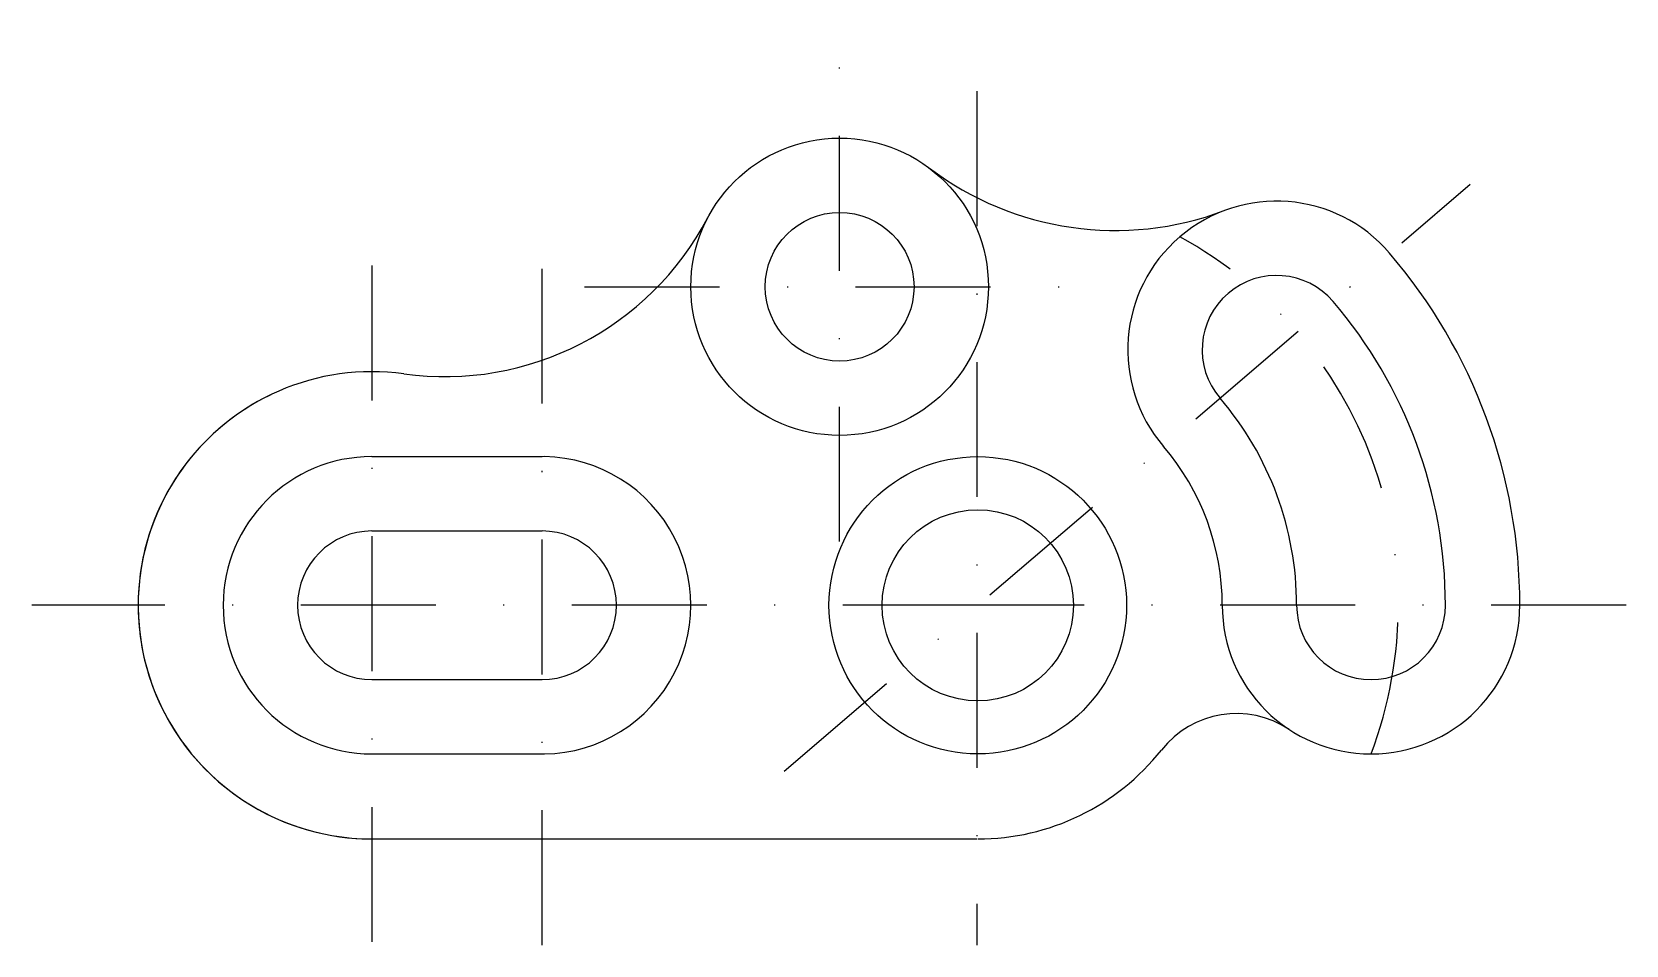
# Model space of a CAD drawing. Header units: millimetres. Extents: x -10 to 140, y -10 to 76.
import ezdxf

# ---------------------------------------------------------------- set-up
doc = ezdxf.new("R2010")
doc.units = ezdxf.units.MM
doc.linetypes.add('DASHDOT', pattern=[25.4, 12.7, -6.35, 0, -6.35])
doc.layers.add('Linha de centro', color=6, linetype='DASHDOT')
doc.layers.add('Peça', color=2, linetype='Continuous')

msp = doc.modelspace()

# ---------------------------------------------------------------- linework, layer by layer
at = {"layer": 'Linha de centro'}
for p, q in [((66, 28), (66, 76)), ((78.91, 70.4), (78.91, -10)), ((60.77, 6.39), (125.34, 61.67)), ((22, 54), (22, -10)), ((38, -10), (38, 54)), ((42, 52), (90, 52)), ((79, 22), (-10, 22)), ((140, 22), (79, 22))]:
    msp.add_line(p, q, dxfattribs=at)
msp.add_arc((79, 22), 39.56, 339.2744, 61.2909, dxfattribs=at)
at = {"layer": 'Peça'}
for p, q in [((22, 36), (38, 36)), ((22, 29), (38, 29)), ((22, 15), (38, 15)), ((22, 8), (38, 8)), ((22, 0), (78.91, 0))]:
    msp.add_line(p, q, dxfattribs=at)
for centre, radius in [((66, 52), 14), ((66, 52), 7), ((79, 22), 14), ((79, 22), 14), ((79, 22), 9)]:
    msp.add_circle(centre, radius, dxfattribs=at)
for centre, radius, start, end in [((91.94, 86.3), 29, 232.9013, 290.6587), ((107.11, 46.06), 14, 40.5653, 220.5653), ((28.82, 71.53), 28, 262.1622, 332.2853), ((79, 22), 51, 0, 40.5653), ((107.11, 46.06), 7, 40.5653, 220.5653), ((79, 22), 44, 0, 40.5653), ((22, 22), 22, 82.1622, 270), ((22, 22), 22, 115.647, 270), ((79, 22), 30, 0, 40.5653), ((79, 22), 23, 0, 40.5653), ((22, 22), 14, 90, 270), ((38, 22), 14, 267.0541, 92.9459), ((79, 22), 44, 161.447, 161.4724), ((22, 22), 7, 90, 270), ((38, 22), 7, 270, 90), ((116, 22), 14, 180, 0), ((116, 22), 7, 180, 0), ((103.34, 2.8), 9, 56.5967, 141.7291), ((79, 22), 22, 270, 321.7291)]:
    msp.add_arc(centre, radius, start, end, dxfattribs=at)

doc.saveas('drawing.dxf')
